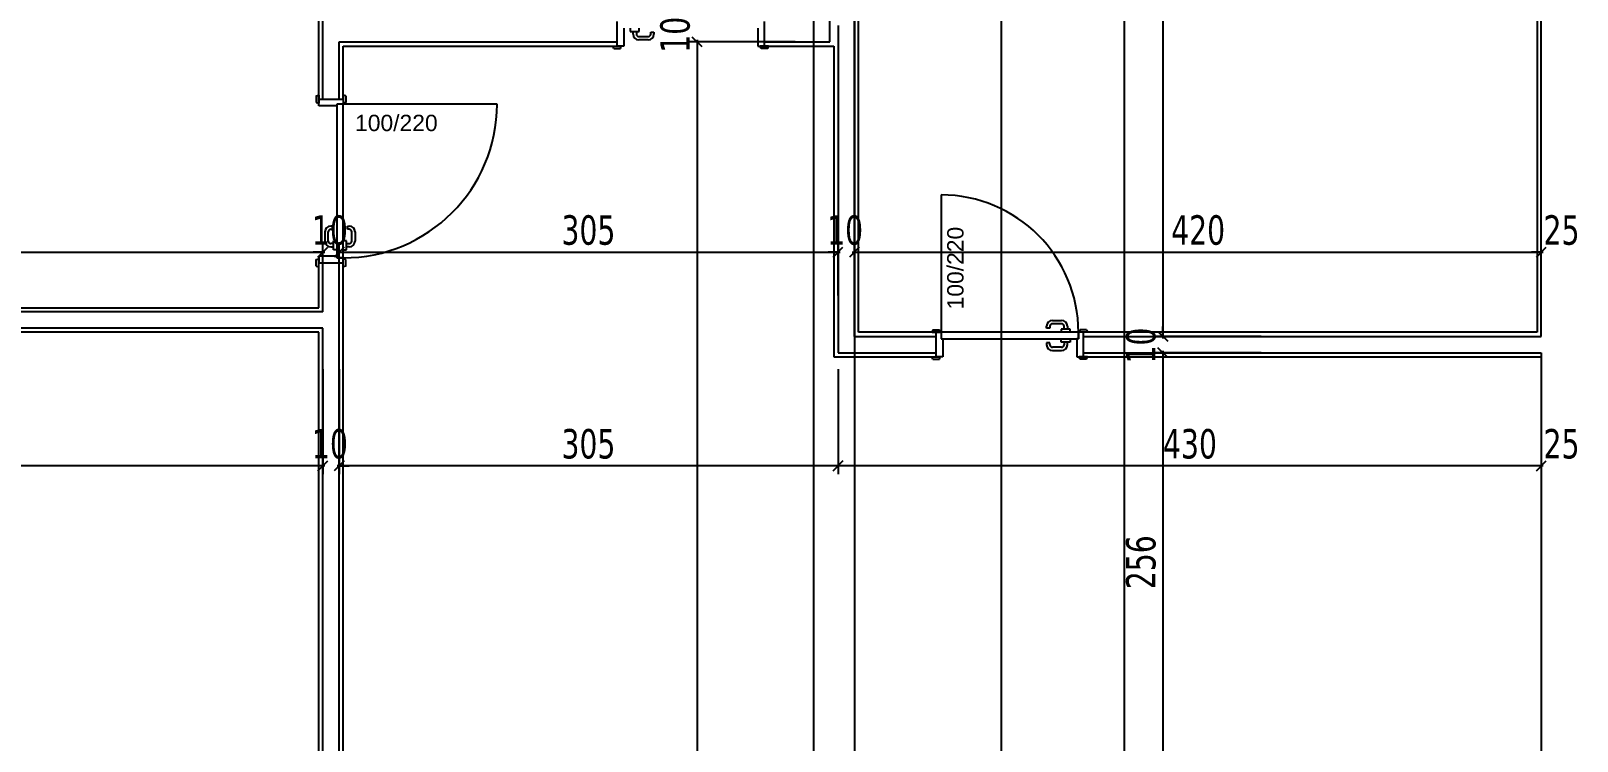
# Model space of a CAD drawing. Header units: millimetres. Extents: x 43168.9 to 43194.6, y -25545.1 to -25543.4.
# Drawn here: x 43172.8132 to 43173.0023, y -25544.0914 to -25544.0046 of the extents above; entities that cross this region are included whole.
import ezdxf
from ezdxf.enums import TextEntityAlignment as Align

# ---------------------------------------------------------------- set-up
doc = ezdxf.new("R2010")
doc.units = ezdxf.units.MM
doc.header["$LTSCALE"] = 200
doc.linetypes.add('DASHDOT', pattern=[1, 0.5, -0.25, 0, -0.25])
doc.linetypes.add('DASHDOT2', pattern=[0.5, 0.25, -0.125, 0, -0.125])
for name, color, linetype in [('aks_sgh', 5, 'DASHDOT2'), ('dograma_sgh', 43, 'Continuous'), ('duv_sgh', 4, 'Continuous'), ('kesitcizgisi_sgh', 22, 'Continuous'), ('olcudis_sgh', 185, 'Continuous'), ('olcuic_sgh', 183, 'Continuous'), ('poz_sgh', 12, 'Continuous'), ('siva_sgh', 145, 'Continuous')]:
    doc.layers.add(name, color=color, linetype=linetype)
doc.styles.add('dim', font='VERDANA.TTF', dxfattribs={"width": 0.7})
doc.styles.add('text2', font='arial.ttf')

msp = doc.modelspace()

# ---------------------------------------------------------------- linework, layer by layer
at = {"color": 0, "linetype": 'ByBlock', "lineweight": -2}
for p, q in [((43172.89525, -25544.00652), (43172.89405, -25544.00532)), ((43172.89525, -25544.00652), (43172.89405, -25544.00532)), ((43172.84828, -25544.03223), (43172.84948, -25544.03103)), ((43172.84828, -25544.03223), (43172.84948, -25544.03103)), ((43172.85148, -25544.03103), (43172.85028, -25544.03223)), ((43172.85148, -25544.03103), (43172.85028, -25544.03223)), ((43172.91128, -25544.03223), (43172.91248, -25544.03103)), ((43172.91128, -25544.03223), (43172.91248, -25544.03103)), ((43172.91448, -25544.03103), (43172.91328, -25544.03223)), ((43172.91448, -25544.03103), (43172.91328, -25544.03223)), ((43172.99728, -25544.03223), (43172.99848, -25544.03103)), ((43172.99728, -25544.03223), (43172.99848, -25544.03103)), ((43172.95101, -25544.04132), (43172.95221, -25544.04252)), ((43172.95101, -25544.04132), (43172.95221, -25544.04252)), ((43172.95221, -25544.04452), (43172.95101, -25544.04332)), ((43172.95221, -25544.04452), (43172.95101, -25544.04332)), ((43172.84828, -25544.05836), (43172.84948, -25544.05716)), ((43172.84828, -25544.05836), (43172.84948, -25544.05716)), ((43172.85148, -25544.05716), (43172.85028, -25544.05836)), ((43172.85148, -25544.05716), (43172.85028, -25544.05836)), ((43172.91248, -25544.05716), (43172.91128, -25544.05836)), ((43172.91128, -25544.05836), (43172.91248, -25544.05716)), ((43172.99728, -25544.05836), (43172.99848, -25544.05716)), ((43172.99728, -25544.05836), (43172.99848, -25544.05716))]:
    msp.add_line(p, q, dxfattribs=at)
at = {"layer": 'aks_sgh'}
for p, q in [((43172.90888, -25543.74092), (43172.90888, -25544.60992)), ((43172.91388, -25543.74092), (43172.91388, -25544.60992)), ((43172.94688, -25543.74092), (43172.94688, -25544.60992))]:
    msp.add_line(p, q, dxfattribs=at)
at = {"layer": 'dograma_sgh'}
for p, q in [((43172.88488, -25544.00642), (43172.88488, -25544.00342)), ((43172.88568, -25544.00422), (43172.88568, -25544.00642)), ((43172.88648, -25544.00422), (43172.88648, -25544.00462)), ((43172.88758, -25544.00462), (43172.88758, -25544.00422)), ((43172.90208, -25544.00422), (43172.90208, -25544.00642)), ((43172.90288, -25544.00642), (43172.90288, -25544.00342)), ((43172.88648, -25544.00462), (43172.88758, -25544.00462)), ((43172.88683, -25544.00496), (43172.88683, -25544.00462)), ((43172.88723, -25544.00462), (43172.88723, -25544.00496)), ((43172.88753, -25544.00526), (43172.88867, -25544.00526)), ((43172.88867, -25544.00566), (43172.88753, -25544.00566)), ((43172.88897, -25544.00496), (43172.88897, -25544.00472)), ((43172.88897, -25544.00472), (43172.88937, -25544.00472)), ((43172.88937, -25544.00472), (43172.88937, -25544.00496)), ((43172.88448, -25544.00672), (43172.88438, -25544.00642)), ((43172.88438, -25544.00642), (43172.88538, -25544.00642)), ((43172.88448, -25544.00672), (43172.88528, -25544.00672)), ((43172.88568, -25544.00642), (43172.88488, -25544.00642)), ((43172.88528, -25544.00672), (43172.88538, -25544.00642)), ((43172.90208, -25544.00642), (43172.90288, -25544.00642)), ((43172.90248, -25544.00672), (43172.90238, -25544.00642)), ((43172.90338, -25544.00642), (43172.90238, -25544.00642)), ((43172.90328, -25544.00672), (43172.90248, -25544.00672)), ((43172.90328, -25544.00672), (43172.90338, -25544.00642)), ((43172.84808, -25544.01252), (43172.84838, -25544.01242)), ((43172.84808, -25544.01252), (43172.84808, -25544.01332)), ((43172.84808, -25544.01332), (43172.84838, -25544.01342)), ((43172.84838, -25544.01242), (43172.84838, -25544.01342)), ((43172.84838, -25544.01292), (43172.85138, -25544.01292)), ((43172.84838, -25544.01372), (43172.84838, -25544.01292)), ((43172.85058, -25544.01372), (43172.84838, -25544.01372)), ((43172.85138, -25544.01352), (43172.85058, -25544.01352)), ((43172.85058, -25544.01352), (43172.85058, -25544.03232)), ((43172.85108, -25544.01352), (43172.85058, -25544.01352)), ((43172.85058, -25544.01352), (43172.85058, -25544.01372)), ((43172.85138, -25544.01352), (43172.85108, -25544.01352)), ((43172.85168, -25544.01252), (43172.85138, -25544.01242)), ((43172.85138, -25544.01242), (43172.85138, -25544.01342)), ((43172.85138, -25544.01292), (43172.85138, -25544.01352)), ((43172.85168, -25544.01332), (43172.85138, -25544.01342)), ((43172.85138, -25544.03232), (43172.85138, -25544.01352)), ((43172.85168, -25544.01252), (43172.85168, -25544.01332)), ((43172.85008, -25544.02843), (43172.84984, -25544.02843)), ((43172.84984, -25544.02883), (43172.85008, -25544.02883)), ((43172.85008, -25544.02883), (43172.85008, -25544.02843)), ((43172.85188, -25544.02883), (43172.85188, -25544.02843)), ((43172.85188, -25544.02843), (43172.85212, -25544.02843)), ((43172.85212, -25544.02883), (43172.85188, -25544.02883)), ((43172.84914, -25544.02913), (43172.84914, -25544.03027)), ((43172.84954, -25544.03027), (43172.84954, -25544.02913)), ((43172.85018, -25544.03057), (43172.84984, -25544.03057)), ((43172.85018, -25544.03132), (43172.85018, -25544.03022)), ((43172.85018, -25544.03022), (43172.85058, -25544.03022)), ((43172.85178, -25544.03022), (43172.85138, -25544.03022)), ((43172.85178, -25544.03132), (43172.85178, -25544.03022)), ((43172.85178, -25544.03057), (43172.85212, -25544.03057)), ((43172.85242, -25544.03027), (43172.85242, -25544.02913)), ((43172.85282, -25544.02913), (43172.85282, -25544.03027)), ((43172.84808, -25544.03252), (43172.84838, -25544.03242)), ((43172.84808, -25544.03332), (43172.84808, -25544.03252)), ((43172.85058, -25544.03212), (43172.84838, -25544.03212)), ((43172.84838, -25544.03212), (43172.84838, -25544.03292)), ((43172.84838, -25544.03342), (43172.84838, -25544.03242)), ((43172.84984, -25544.03097), (43172.85018, -25544.03097)), ((43172.85058, -25544.03132), (43172.85018, -25544.03132)), ((43172.85058, -25544.03232), (43172.85058, -25544.03212)), ((43172.85058, -25544.03232), (43172.85138, -25544.03232)), ((43172.85108, -25544.03232), (43172.85058, -25544.03232)), ((43172.85138, -25544.03232), (43172.85108, -25544.03232)), ((43172.85138, -25544.03132), (43172.85178, -25544.03132)), ((43172.85138, -25544.03292), (43172.85138, -25544.03232)), ((43172.85168, -25544.03252), (43172.85138, -25544.03242)), ((43172.85138, -25544.03342), (43172.85138, -25544.03242)), ((43172.85168, -25544.03332), (43172.85168, -25544.03252)), ((43172.85212, -25544.03097), (43172.85178, -25544.03097)), ((43172.84808, -25544.03332), (43172.84838, -25544.03342)), ((43172.84838, -25544.03292), (43172.85138, -25544.03292)), ((43172.85168, -25544.03332), (43172.85138, -25544.03342)), ((43172.93809, -25544.03998), (43172.93923, -25544.03998)), ((43172.93923, -25544.04038), (43172.93809, -25544.04038)), ((43172.92348, -25544.04112), (43172.92338, -25544.04142)), ((43172.92338, -25544.04142), (43172.92438, -25544.04142)), ((43172.92348, -25544.04112), (43172.92428, -25544.04112)), ((43172.92388, -25544.04442), (43172.92388, -25544.04142)), ((43172.92388, -25544.04142), (43172.92448, -25544.04142)), ((43172.92428, -25544.04112), (43172.92438, -25544.04142)), ((43172.94128, -25544.04142), (43172.92448, -25544.04142)), ((43172.92448, -25544.04142), (43172.92448, -25544.04222)), ((43172.92448, -25544.04142), (43172.92448, -25544.04172)), ((43172.92448, -25544.04172), (43172.92448, -25544.04222)), ((43172.92448, -25544.04222), (43172.94128, -25544.04222)), ((43172.92448, -25544.04222), (43172.92468, -25544.04222)), ((43172.92468, -25544.04222), (43172.92468, -25544.04442)), ((43172.93739, -25544.04092), (43172.93739, -25544.04068)), ((43172.93779, -25544.04092), (43172.93739, -25544.04092)), ((43172.93779, -25544.04068), (43172.93779, -25544.04092)), ((43172.94028, -25544.04102), (43172.93918, -25544.04102)), ((43172.93918, -25544.04102), (43172.93918, -25544.04142)), ((43172.93918, -25544.04262), (43172.93918, -25544.04222)), ((43172.93953, -25544.04102), (43172.93953, -25544.04068)), ((43172.93993, -25544.04068), (43172.93993, -25544.04102)), ((43172.94028, -25544.04142), (43172.94028, -25544.04102)), ((43172.94028, -25544.04222), (43172.94028, -25544.04262)), ((43172.94128, -25544.04222), (43172.94108, -25544.04222)), ((43172.94108, -25544.04222), (43172.94108, -25544.04442)), ((43172.94128, -25544.04222), (43172.94128, -25544.04142)), ((43172.94188, -25544.04142), (43172.94128, -25544.04142)), ((43172.94128, -25544.04142), (43172.94128, -25544.04172)), ((43172.94128, -25544.04172), (43172.94128, -25544.04222)), ((43172.94148, -25544.04112), (43172.94138, -25544.04142)), ((43172.94238, -25544.04142), (43172.94138, -25544.04142)), ((43172.94228, -25544.04112), (43172.94148, -25544.04112)), ((43172.94188, -25544.04442), (43172.94188, -25544.04142)), ((43172.94228, -25544.04112), (43172.94238, -25544.04142)), ((43172.93779, -25544.04272), (43172.93739, -25544.04272)), ((43172.93739, -25544.04272), (43172.93739, -25544.04296)), ((43172.93779, -25544.04296), (43172.93779, -25544.04272)), ((43172.93923, -25544.04326), (43172.93809, -25544.04326)), ((43172.93809, -25544.04366), (43172.93923, -25544.04366)), ((43172.94028, -25544.04262), (43172.93918, -25544.04262)), ((43172.93953, -25544.04262), (43172.93953, -25544.04296)), ((43172.93993, -25544.04296), (43172.93993, -25544.04262)), ((43172.92348, -25544.04472), (43172.92338, -25544.04442)), ((43172.92338, -25544.04442), (43172.92438, -25544.04442)), ((43172.92348, -25544.04472), (43172.92428, -25544.04472)), ((43172.92468, -25544.04442), (43172.92388, -25544.04442)), ((43172.92428, -25544.04472), (43172.92438, -25544.04442)), ((43172.94108, -25544.04442), (43172.94188, -25544.04442)), ((43172.94148, -25544.04472), (43172.94138, -25544.04442)), ((43172.94238, -25544.04442), (43172.94138, -25544.04442)), ((43172.94228, -25544.04472), (43172.94148, -25544.04472)), ((43172.94228, -25544.04472), (43172.94238, -25544.04442))]:
    msp.add_line(p, q, dxfattribs=at)
at = {"layer": 'dograma_sgh', "color": 145}
for p, q in [((43172.87018, -25544.01352), (43172.85138, -25544.01352)), ((43172.92448, -25544.02462), (43172.92448, -25544.04142))]:
    msp.add_line(p, q, dxfattribs=at)
at = {"layer": 'dograma_sgh'}
for centre, radius, start, end in [((43172.88753, -25544.00496), 0.0007, 180, 270), ((43172.88753, -25544.00496), 0.0003, 180, 270), ((43172.88867, -25544.00496), 0.0003, 270, 0), ((43172.88867, -25544.00496), 0.0007, 270, 0), ((43172.84984, -25544.02913), 0.0007, 90, 180), ((43172.84984, -25544.02913), 0.0003, 90, 180), ((43172.85212, -25544.02913), 0.0007, 0, 90), ((43172.85212, -25544.02913), 0.0003, 0, 90), ((43172.84984, -25544.03027), 0.0007, 180, 270), ((43172.84984, -25544.03027), 0.0003, 180, 270), ((43172.85212, -25544.03027), 0.0003, 270, 0), ((43172.85212, -25544.03027), 0.0007, 270, 0), ((43172.93809, -25544.04068), 0.0007, 90, 180), ((43172.93809, -25544.04068), 0.0003, 90, 180), ((43172.93923, -25544.04068), 0.0007, 0, 90), ((43172.93923, -25544.04068), 0.0003, 0, 90), ((43172.93809, -25544.04296), 0.0007, 180, 270), ((43172.93809, -25544.04296), 0.0003, 180, 270), ((43172.93923, -25544.04296), 0.0003, 270, 360), ((43172.93923, -25544.04296), 0.0007, 270, 360)]:
    msp.add_arc(centre, radius, start, end, dxfattribs=at)
at = {"layer": 'dograma_sgh', "color": 145}
for centre, radius, start, end in [((43172.85138, -25544.01352), 0.0188, 270, 0), ((43172.92448, -25544.04142), 0.0168, 0, 90)]:
    msp.add_arc(centre, radius, start, end, dxfattribs=at)
at = {"layer": 'duv_sgh'}
for p, q in [((43172.99788, -25544.04192), (43172.99788, -25543.83992)), ((43172.84888, -25544.01292), (43172.84888, -25543.89992)), ((43172.91088, -25544.00592), (43172.91088, -25543.98992)), ((43172.91388, -25544.04192), (43172.91388, -25543.98992)), ((43172.88488, -25544.00642), (43172.88488, -25544.00342)), ((43172.90288, -25544.00642), (43172.90288, -25544.00342)), ((43172.91188, -25544.00392), (43172.91188, -25544.04392)), ((43172.85088, -25544.00592), (43172.88488, -25544.00592)), ((43172.85088, -25544.01292), (43172.85088, -25544.00592)), ((43172.90288, -25544.00592), (43172.91088, -25544.00592)), ((43172.84838, -25544.01292), (43172.85138, -25544.01292)), ((43172.84838, -25544.03292), (43172.85138, -25544.03292)), ((43172.84888, -25544.03892), (43172.84888, -25544.03292)), ((43172.85088, -25544.14892), (43172.85088, -25544.03292)), ((43172.84888, -25544.03892), (43172.72888, -25544.03892)), ((43172.85088, -25544.04016), (43172.85088, -25544.04016)), ((43172.84888, -25544.04092), (43172.72888, -25544.04092)), ((43172.84888, -25544.14892), (43172.84888, -25544.04092)), ((43172.85088, -25544.04216), (43172.85088, -25544.04216)), ((43172.91388, -25544.04192), (43172.92388, -25544.04192)), ((43172.92388, -25544.04442), (43172.92388, -25544.04142)), ((43172.94188, -25544.04442), (43172.94188, -25544.04142)), ((43172.94188, -25544.04192), (43172.99788, -25544.04192)), ((43172.91188, -25544.04392), (43172.92388, -25544.04392)), ((43172.94188, -25544.04392), (43172.99788, -25544.04392)), ((43172.99788, -25544.04392), (43172.99788, -25544.09506))]:
    msp.add_line(p, q, dxfattribs=at)
at = {"layer": 'kesitcizgisi_sgh', "linetype": 'DASHDOT'}
msp.add_line((43172.93188, -25544.61379), (43172.93188, -25543.80816), dxfattribs=at)
at = {"layer": 'olcudis_sgh'}
for p, q in [((43172.84888, -25544.03692), (43172.84888, -25544.03063)), ((43172.84888, -25544.03692), (43172.84888, -25544.03063)), ((43172.85088, -25544.03692), (43172.85088, -25544.03063)), ((43172.85088, -25544.03692), (43172.85088, -25544.03063)), ((43172.91188, -25544.03692), (43172.91188, -25544.03063)), ((43172.91188, -25544.03692), (43172.91188, -25544.03063)), ((43172.91388, -25544.03692), (43172.91388, -25544.03063)), ((43172.91388, -25544.03692), (43172.91388, -25544.03063)), ((43172.99788, -25544.03992), (43172.99788, -25544.03063)), ((43172.99788, -25544.03992), (43172.99788, -25544.03063)), ((43172.72863, -25544.03163), (43172.84913, -25544.03163)), ((43172.84888, -25544.03163), (43172.84768, -25544.03163)), ((43172.85063, -25544.03163), (43172.91213, -25544.03163)), ((43172.85088, -25544.03163), (43172.85208, -25544.03163)), ((43172.91188, -25544.03163), (43172.91068, -25544.03163)), ((43172.91363, -25544.03163), (43172.99813, -25544.03163)), ((43172.91388, -25544.03163), (43172.91508, -25544.03163)), ((43172.99788, -25544.03163), (43172.99668, -25544.03163))]:
    msp.add_line(p, q, dxfattribs=at)
at = {"layer": 'olcuic_sgh'}
for p, q in [((43172.95161, -25543.89967), (43172.95161, -25544.04217)), ((43172.90665, -25544.00592), (43172.89365, -25544.00592)), ((43172.90665, -25544.00592), (43172.89365, -25544.00592)), ((43172.89465, -25544.00567), (43172.89465, -25544.54617)), ((43172.89465, -25544.00592), (43172.89465, -25544.00712)), ((43172.96361, -25544.04192), (43172.95061, -25544.04192)), ((43172.96361, -25544.04192), (43172.95061, -25544.04192)), ((43172.95161, -25544.04192), (43172.95161, -25544.04072)), ((43172.96361, -25544.04392), (43172.95061, -25544.04392)), ((43172.96361, -25544.04392), (43172.95061, -25544.04392)), ((43172.95161, -25544.04367), (43172.95161, -25544.09531)), ((43172.95161, -25544.04392), (43172.95161, -25544.04512)), ((43172.84888, -25544.04592), (43172.84888, -25544.05876)), ((43172.84888, -25544.04592), (43172.84888, -25544.05876)), ((43172.85088, -25544.04592), (43172.85088, -25544.05876)), ((43172.85088, -25544.04592), (43172.85088, -25544.05876)), ((43172.91188, -25544.04592), (43172.91188, -25544.05876)), ((43172.91188, -25544.04592), (43172.91188, -25544.05876)), ((43172.99788, -25544.04642), (43172.99788, -25544.05876)), ((43172.99788, -25544.04642), (43172.99788, -25544.05876)), ((43172.84913, -25544.05776), (43172.72863, -25544.05776)), ((43172.84888, -25544.05776), (43172.84768, -25544.05776)), ((43172.91213, -25544.05776), (43172.85063, -25544.05776)), ((43172.85088, -25544.05776), (43172.85208, -25544.05776)), ((43172.99813, -25544.05776), (43172.91163, -25544.05776)), ((43172.99788, -25544.05776), (43172.99668, -25544.05776))]:
    msp.add_line(p, q, dxfattribs=at)
at = {"layer": 'siva_sgh'}
for p, q in [((43172.99738, -25543.83992), (43172.99738, -25544.04142)), ((43172.84838, -25544.01292), (43172.84838, -25543.90092)), ((43172.91438, -25544.04142), (43172.91438, -25543.99042)), ((43172.85138, -25544.01292), (43172.85138, -25544.00642)), ((43172.85138, -25544.00642), (43172.88488, -25544.00642)), ((43172.90288, -25544.00642), (43172.91138, -25544.00642)), ((43172.91138, -25544.00642), (43172.91138, -25544.04442)), ((43172.84838, -25544.03843), (43172.84838, -25544.03292)), ((43172.85138, -25544.14892), (43172.85138, -25544.03292)), ((43172.72938, -25544.03843), (43172.84838, -25544.03843)), ((43172.84838, -25544.04142), (43172.72938, -25544.04142)), ((43172.84838, -25544.14892), (43172.84838, -25544.04142)), ((43172.99738, -25544.04142), (43172.91438, -25544.04142)), ((43172.91138, -25544.04442), (43172.92388, -25544.04442)), ((43172.94188, -25544.04442), (43172.99788, -25544.04442))]:
    msp.add_line(p, q, dxfattribs=at)

# ---------------------------------------------------------------- texts
at = {"layer": 'olcudis_sgh', "color": 2, "style": 'dim', "width": 0.7}
for s, p in [('10', (43172.84755, -25544.03072)), ('305', (43172.87806, -25544.03071)), ('10', (43172.91055, -25544.03072)), ('420', (43172.95262, -25544.03071)), ('25', (43172.99816, -25544.03071))]:
    msp.add_text(s, height=0.0036, dxfattribs=at).set_placement(p)
at = {"layer": 'olcuic_sgh', "color": 2, "style": 'dim', "width": 0.7}
for s, p in [('10', (43172.89374, -25544.00724)), ('10', (43172.9507, -25544.04524)), ('256', (43172.9507, -25544.07284))]:
    msp.add_text(s, height=0.0036, rotation=90, dxfattribs=at).set_placement(p)
for s, p in [('10', (43172.84755, -25544.05685)), ('305', (43172.87806, -25544.05685)), ('430', (43172.95162, -25544.05685)), ('25', (43172.99816, -25544.05685))]:
    msp.add_text(s, height=0.0036, dxfattribs=at).set_placement(p)
at = {"layer": 'poz_sgh', "style": 'text2'}
msp.add_text('100/220', height=0.002, dxfattribs=at).set_placement((43172.85787, -25544.01682), align=Align.CENTER)
msp.add_text('100/220', height=0.002, rotation=90, dxfattribs=at).set_placement((43172.92723, -25544.03357), align=Align.CENTER)

doc.saveas('drawing.dxf')
